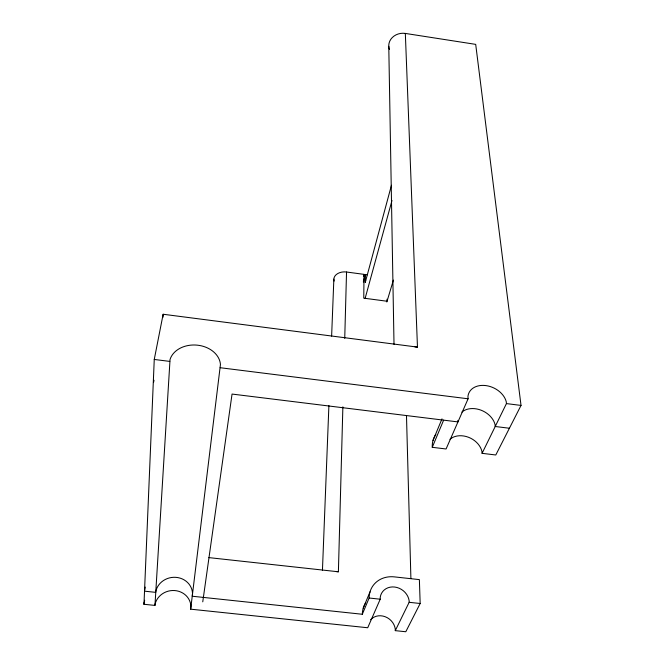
<?xml version="1.0" encoding="UTF-8"?>
<svg xmlns="http://www.w3.org/2000/svg" width="665" height="665" viewBox="0 0 665 665"><rect width="100%" height="100%" fill="white"/><g stroke="black" fill="none" stroke-linecap="round" stroke-linejoin="round"><path stroke-width="1" d="M391.469 185.261L365.285 282.359L365.351 274.545L367.296 274.811M334.138 281.062A10.839 7.598 1.5 0 1 346.54 272.01L364.013 274.362L363.763 298.153L387.055 301.245L387.03 299.175M449.972 439.257A18.961 14.688 26.5 0 1 468.501 437.271A18.961 14.688 26.5 0 1 481.95 451.535L482.083 453.331L495.791 454.985L521.028 405.426L475.699 44.372L405.334 33.425L417.47 347.105L163.141 314.254L154.255 359.457L143.972 604.277L154.953 605.424L155.161 603.77A18.213 16.957 -10.9 0 1 174.679 590.553A18.213 16.957 -10.9 0 1 190.93 606.413L190.664 609.173L367.712 627.752L380.222 599.207L380.247 597.203A15.204 13.3 35.6 0 1 394.694 587.037A15.204 13.3 35.6 0 1 409.133 600.703L409.15 602.307L395.276 630.644L405.791 631.75L420.172 603.496L419.374 579.622L394.353 576.879A26.617 23.283 35.6 0 0 369.125 598.01L362.317 614.261L192.243 596.231L192.518 593.438A18.595 17.19 -8.6 0 0 175.893 577.345A18.595 17.19 -8.6 0 0 155.959 590.686L155.751 592.365L144.521 591.168L145.219 587.087M336.557 571.642A13.957 6.625 2.2 0 1 338.394 571.784L342.874 406.855M344.736 338.394L346.54 272.01M322.442 570.42L328.901 405.575M331.627 336.108L333.855 279.084M162.992 317.28L163.141 314.254M154.953 605.424L170.041 359.474A25.611 19.875 4.2 0 1 197.206 345.152A25.611 19.875 4.2 0 1 220.447 364.495L190.664 609.173M202.758 601.833L232.052 394.062L457.952 421.909L457.877 420.396M144.654 600.237L143.972 604.277A29.144 27.14 -10.9 0 1 144.388 602.274M153.607 382.3L153.997 380.264M363.514 276.233L364.013 274.362M363.348 282.018L365.351 274.545M365.06 298.627L391.993 200.464M386.831 301.985L393.397 280.106M363.215 608.192L370.023 591.842M433.006 440.479L442.001 418.867M482.083 453.331L506.431 403.589L506.256 401.751A20.233 14.954 25 0 0 486.024 385.609A20.233 14.954 25 0 0 467.944 396.506L468.094 398.784L446.082 448.983L432.258 447.312L443.638 420.139M369.125 598.01L380.222 599.207M409.15 602.307L420.172 603.496M208.868 557.611L338.394 571.784M509.407 428.243L495.217 426.498L495.059 424.677A19.651 14.838 25.6 0 0 481.003 410.164A19.651 14.838 25.6 0 0 461.876 412.076M154.255 359.457L169.775 361.403M220.14 367.712L468.094 398.784M506.431 403.589L521.028 405.426M406.481 415.5L410.895 578.384M388.776 46.359L394.013 344.37M395.276 630.644L395.276 629.082A14.505 12.926 39 0 0 385.21 616.738A14.505 12.926 39 0 0 370.613 619.738M365.285 282.359A10.997 7.731 15.5 0 1 365.667 280.372M362.317 614.261A25.918 22.918 37.5 0 1 365.733 602.756M414.977 346.897A19.002 12.111 -1.5 0 1 417.47 347.105M389.449 49.393A13.699 11.904 -8.3 0 1 392.267 37.556A13.699 11.904 -8.3 0 1 405.334 33.425M432.258 447.312A33.192 25.711 26.5 0 1 435.849 434.445"/></g></svg>
